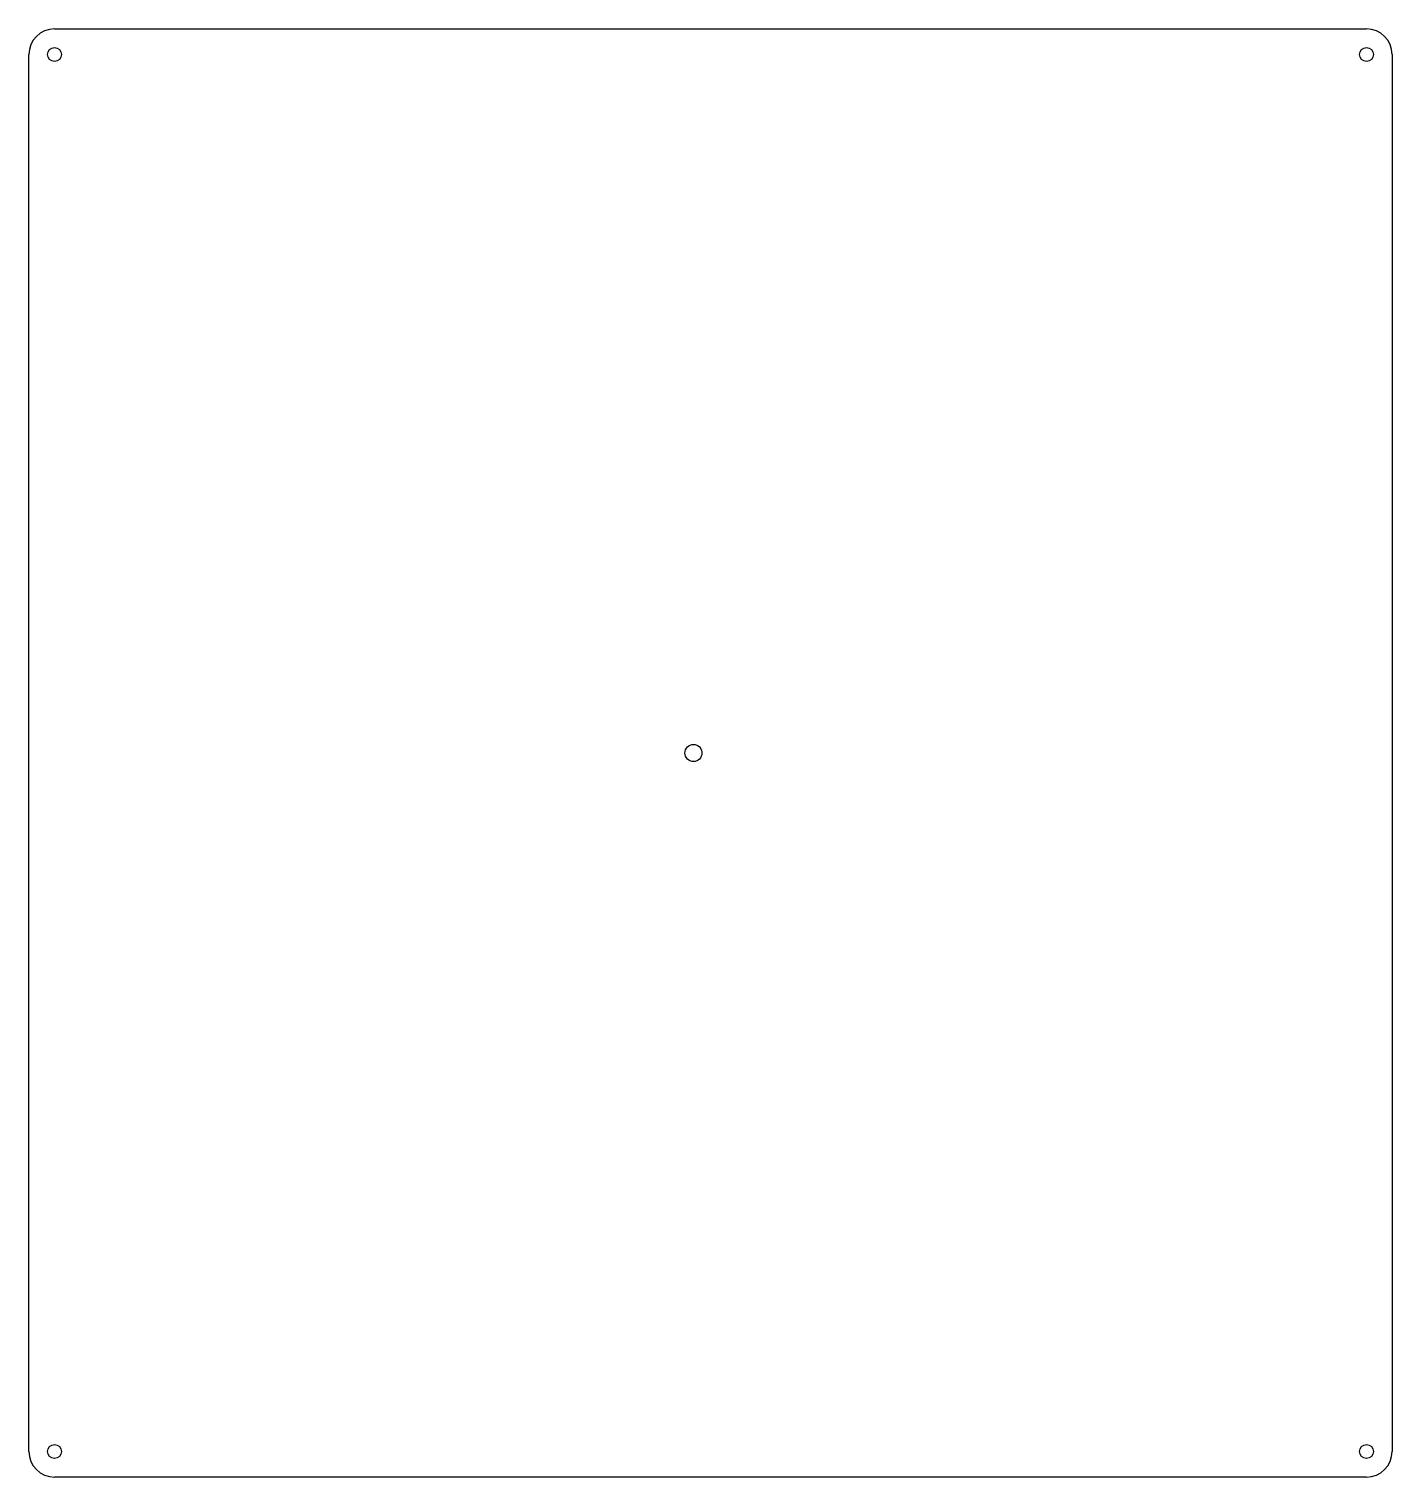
# Model space of a CAD drawing. Header units: millimetres. Extents: x -160 to 160, y -184 to 156.
import ezdxf

# ---------------------------------------------------------------- set-up
doc = ezdxf.new("R2010")
doc.units = ezdxf.units.MM

msp = doc.modelspace()

# ---------------------------------------------------------------- linework, layer by layer
at = {"color": 7, "linetype": 'Continuous', "lineweight": 25}
for p, q in [((-154, 156), (154, 156)), ((-160, -178), (-160, 150)), ((160, 150), (160, -178)), ((154, -184), (-154, -184))]:
    msp.add_line(p, q, dxfattribs=at)
for centre, radius in [((-154, 150), 1.65), ((154, 150), 1.65), ((-4, -14), 2), ((-154, -178), 1.65), ((154, -178), 1.65)]:
    msp.add_circle(centre, radius, dxfattribs=at)
for centre, start, end in [((-154, 150), 90, 180), ((154, 150), 0, 90), ((-154, -178), 180, 270), ((154, -178), 270, 0)]:
    msp.add_arc(centre, 6, start, end, dxfattribs=at)

doc.saveas('drawing.dxf')
